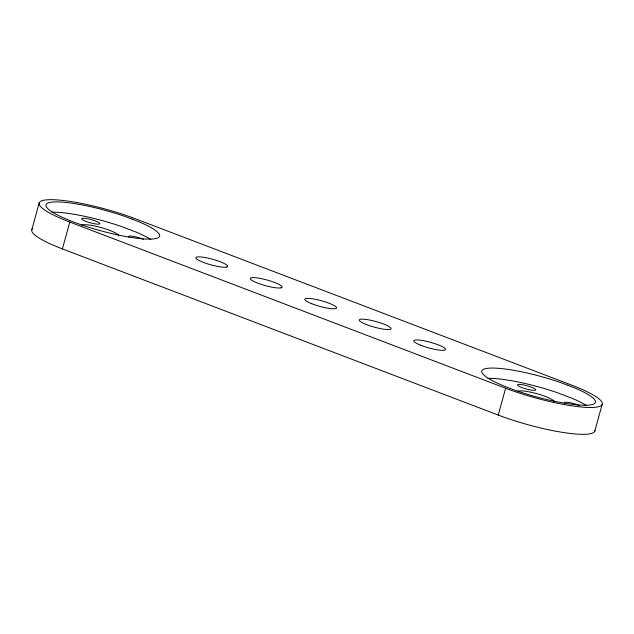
<?xml version="1.0" encoding="UTF-8"?>
<svg xmlns="http://www.w3.org/2000/svg" width="634" height="634" viewBox="0 0 634 634"><rect width="100%" height="100%" fill="white"/><g stroke="black" fill="none" stroke-linecap="round" stroke-linejoin="round"><path stroke-width="0.95" d="M31.866 229.54L39.26 202.714M594.906 430.383A65.984 11.681 15.4 0 1 562.643 432.388A65.984 11.681 15.4 0 1 498.237 415.072L62.401 248.908L69.795 222.074A65.984 11.681 15.4 0 1 48.295 199.734A65.984 11.681 15.4 0 1 135.763 218.928L571.599 385.092A65.984 11.681 15.4 0 1 593.091 407.44A65.984 11.681 15.4 0 1 505.631 388.238L69.795 222.074M498.237 415.072L505.631 388.238M594.74 431.286L602.134 404.46M62.401 248.908A65.984 11.681 15.4 0 1 32.429 228.747M487.926 378.379A58.914 10.429 15.4 0 1 557.262 392.66L572.478 398.461A58.914 10.429 15.4 0 1 586.712 405.705M517.281 391.574A19.321 3.424 15.4 0 1 536.681 393.651A19.321 3.424 15.4 0 1 554.425 401.805M564.498 403.256A9.423 1.672 15.4 0 1 567.034 402.265L568.944 402.511A9.423 1.672 15.4 0 1 579.325 405.483M128.654 237.092A9.423 1.672 15.4 0 1 131.198 236.102L133.108 236.347A9.423 1.672 15.4 0 1 143.49 239.327M52.083 212.216A58.914 10.429 15.4 0 1 121.419 226.496L136.643 232.298A58.914 10.429 15.4 0 1 150.876 239.541M81.58 225.276A19.321 3.424 15.4 0 1 101.765 227.749A19.321 3.424 15.4 0 1 118.59 235.816M99.807 223.651L99.451 224A9.423 1.672 15.4 0 1 84.148 220.648L82.745 219.903A9.423 1.672 15.4 0 1 88.546 218.936A9.423 1.672 15.4 0 1 99.807 223.651M535.651 389.815L535.286 390.164A9.423 1.672 15.4 0 1 519.983 386.811L518.58 386.066A9.423 1.672 15.4 0 1 524.381 385.1A9.423 1.672 15.4 0 1 535.651 389.815M226.481 267.112L225.355 267.239A16.492 2.924 15.4 0 1 199.686 260.812L198.204 260.035A16.492 2.924 15.4 0 1 198.117 256.849L199.575 256.857A16.492 2.924 15.4 0 1 225.268 264.053L226.409 264.774A16.492 2.924 15.4 0 1 226.481 267.112M280.957 287.884L279.832 288.01A16.492 2.924 15.4 0 1 255.938 282.392L254.163 281.583A16.492 2.924 15.4 0 1 253.283 277.605A16.492 2.924 15.4 0 1 272.232 281.615L274.459 282.423A16.492 2.924 15.4 0 1 280.957 287.884M132.086 219.102L124.256 216.21A58.914 10.429 15.4 0 0 45.941 205.717A58.914 10.429 15.4 0 0 127.529 236.823A58.914 10.429 15.4 0 0 139.472 222.011L132.086 219.102M567.921 385.266L560.091 382.373A58.914 10.429 15.4 0 0 481.777 371.881A58.914 10.429 15.4 0 0 563.372 402.986A58.914 10.429 15.4 0 0 575.307 388.174L567.921 385.266M420.707 345.245A16.492 2.924 15.4 0 0 445.536 349.572A16.492 2.924 15.4 0 0 422.719 340.553A16.492 2.924 15.4 0 0 420.707 345.245M311.746 303.71A16.492 2.924 15.4 0 0 336.575 308.029A16.492 2.924 15.4 0 0 313.767 299.018A16.492 2.924 15.4 0 0 311.746 303.71M366.23 324.473A16.492 2.924 15.4 0 0 391.051 328.8A16.492 2.924 15.4 0 0 368.243 319.782A16.492 2.924 15.4 0 0 366.23 324.473"/></g></svg>
